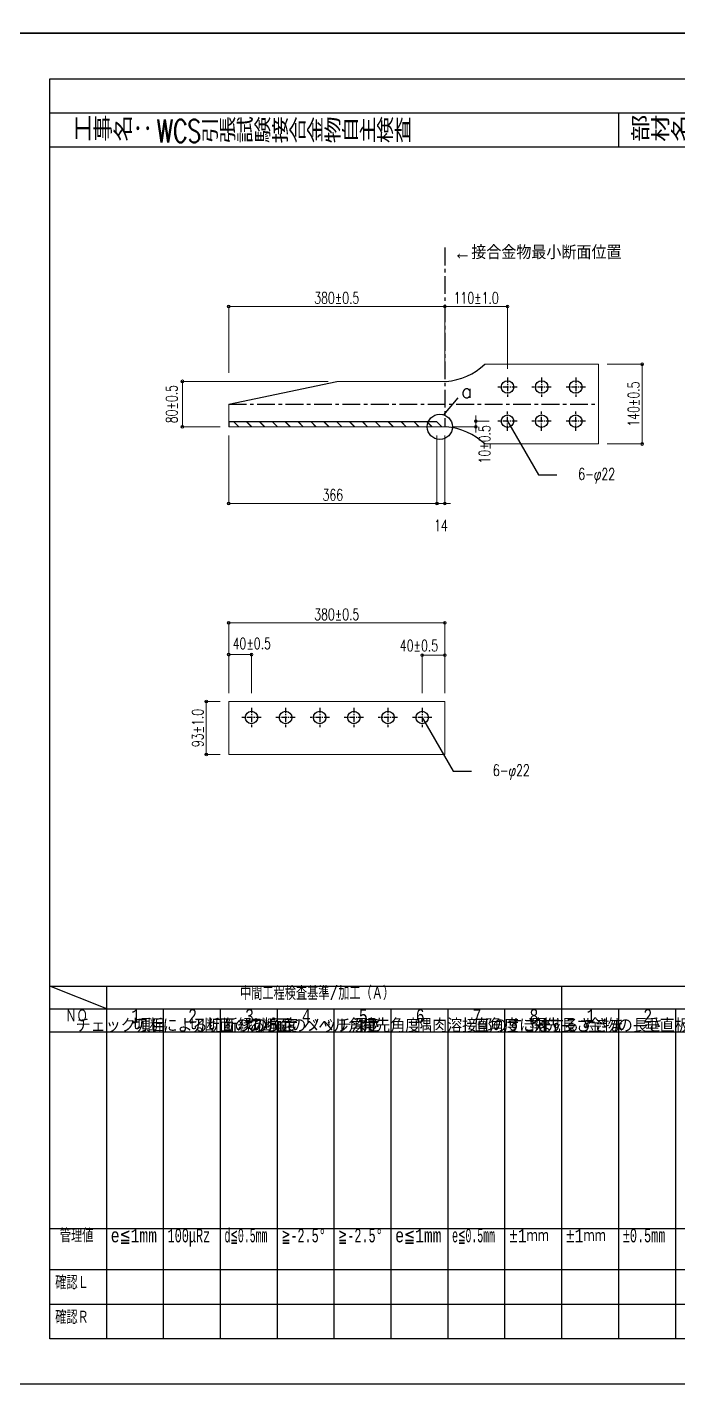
# Model space of a CAD drawing. Header units: millimetres. Extents: x 0 to 29624, y 0 to 14691.
# Drawn here: x 3404 to 4548, y 4763 to 7139 of the extents above; entities that cross this region are included whole.
import ezdxf
from ezdxf.enums import TextEntityAlignment as Align

# ---------------------------------------------------------------- set-up
doc = ezdxf.new("R2010")
doc.units = ezdxf.units.MM
doc.header["$LTSCALE"] = 5
doc.linetypes.add('CENTER1', pattern=[10, 6.25, -1.25, 1.25, -1.25])
doc.linetypes.add('JIS_08_50', pattern=[53, 50, -1.125, 0.75, -1.125])
doc.layers.get('0').update_dxf_attribs({"color": 255})
doc.layers.get('DEFPOINTS').update_dxf_attribs({"color": 255})
for name, color, linetype in [('CENTER', 2, 'JIS_08_50'), ('LAYER6', 7, 'Continuous'), ('寸法', 4, 'Continuous'), ('文字', 7, 'Continuous'), ('溶接', 241, 'Continuous'), ('金物', 142, 'Continuous')]:
    doc.layers.add(name, color=color, linetype=linetype)
doc.styles.add('DLSTANDARD1', font='monotxt.shx', dxfattribs={"width": 0.6, "bigfont": 'extfont'})
doc.styles.add('KANJI', font='simplex.shx', dxfattribs={"width": 0.7, "bigfont": 'extfont2.shx'})
doc.styles.get("Standard").update_dxf_attribs({"font": 'simplex.shx', "width": 0.7, "height": 2.5, "bigfont": '@extfont2.shx'})
doc.styles.add('SUNPOU', font='simplex.shx', dxfattribs={"width": 0.7, "bigfont": 'extfont2.shx'})
doc.styles.add('TATEGAKI', font='txt', dxfattribs={"bigfont": 'bigfont.shx'})
doc.dimstyles.new('一般寸法-小さめ', dxfattribs={"dimscale": 10, "dimtxt": 2, "dimasz": 0.5, "dimexe": 0.125, "dimexo": 1.5, "dimgap": 0.5, "dimtad": 1, "dimtxsty": 'KANJI', "dimblk": 'ORIGIN', "dimcen": 0, "dimclrd": 256, "dimclre": 256, "dimclrt": 256, "dimadec": 0, "dimazin": 0, "dimtfac": 1, "dimtmove": 2, "dimatfit": 2, "dimfxl": 0, "dimtolj": 2, "dimlwd": 5, "dimlwe": 5, "dimarcsym": 0})

# ---------------------------------------------------------------- blocks, each defined once
blk = doc.blocks.new('_Origin')
at = {"color": 0, "linetype": 'ByBlock', "lineweight": -2}
blk.add_line((0, 0), (-1, 0), dxfattribs=at)
blk.add_circle((0, 0), 0.5, dxfattribs=at)
blk = doc.blocks.new('*D554')
at = {"layer": 'DEFPOINTS', "color": 0, "ltscale": 4, "transparency": 16777216}
for p in [(4408.4, 6545.7), (4485.1, 6545.7), (4408.4, 6405.7)]:
    blk.add_point(p, dxfattribs=at)
at = {"layer": '寸法', "lineweight": 5, "ltscale": 4, "transparency": 16777216}
for p, q in [((4423.4, 6545.7), (4486.4, 6545.7)), ((4485.1, 6410.7), (4485.1, 6540.7)), ((4423.4, 6405.7), (4486.4, 6405.7))]:
    blk.add_line(p, q, dxfattribs=at)
at = {"layer": '寸法', "lineweight": 5, "ltscale": 4, "transparency": 16777216, "xscale": 5, "yscale": 5, "zscale": 5}
for p, rotation in [((4485.1, 6545.7), 90), ((4485.1, 6405.7), 270)]:
    blk.add_blockref('_Origin', p, dxfattribs=dict(at, rotation=rotation))
at = {"layer": '寸法', "ltscale": 4, "transparency": 16777216, "insert": (4470.1, 6475.7), "char_height": 20, "attachment_point": 5, "rotation": 90, "style": 'KANJI'}
blk.add_mtext('\\A2;140±0.5', dxfattribs=at)
blk = doc.blocks.new('*D563')
at = {"layer": 'DEFPOINTS', "color": 0, "transparency": 16777216}
for p in [(4138.4, 6647.5), (3758.4, 6515.7), (4138.4, 6515.7)]:
    blk.add_point(p, dxfattribs=at)
at = {"layer": '寸法', "lineweight": 5, "transparency": 16777216}
for p, q in [((3758.4, 6530.7), (3758.4, 6648.8)), ((3763.4, 6647.5), (4133.4, 6647.5)), ((4138.4, 6530.7), (4138.4, 6648.8))]:
    blk.add_line(p, q, dxfattribs=at)
at = {"layer": '寸法', "lineweight": 5, "transparency": 16777216, "xscale": 5, "yscale": 5, "zscale": 5, "rotation": 180}
blk.add_blockref('_Origin', (3758.4, 6647.5), dxfattribs=at)
at = {"layer": '寸法', "lineweight": 5, "transparency": 16777216, "xscale": 5, "yscale": 5, "zscale": 5}
blk.add_blockref('_Origin', (4138.4, 6647.5), dxfattribs=at)
at = {"layer": '寸法', "transparency": 16777216, "insert": (3948.4, 6662.5), "char_height": 20, "attachment_point": 5, "style": 'KANJI'}
blk.add_mtext('\\A2;380±0.5', dxfattribs=at)
blk = doc.blocks.new('*D564')
at = {"layer": 'DEFPOINTS', "color": 0, "transparency": 16777216}
for p in [(4138.4, 6647.5), (4138.4, 6515.7), (4248.4, 6522.7)]:
    blk.add_point(p, dxfattribs=at)
at = {"layer": '寸法', "lineweight": 5, "transparency": 16777216}
for p, q in [((4138.4, 6530.7), (4138.4, 6648.8)), ((4243.4, 6647.5), (4143.4, 6647.5)), ((4248.4, 6537.7), (4248.4, 6648.8))]:
    blk.add_line(p, q, dxfattribs=at)
at = {"layer": '寸法', "lineweight": 5, "transparency": 16777216, "xscale": 5, "yscale": 5, "zscale": 5, "rotation": 180}
blk.add_blockref('_Origin', (4138.4, 6647.5), dxfattribs=at)
at = {"layer": '寸法', "lineweight": 5, "transparency": 16777216, "xscale": 5, "yscale": 5, "zscale": 5}
blk.add_blockref('_Origin', (4248.4, 6647.5), dxfattribs=at)
at = {"layer": '寸法', "transparency": 16777216, "insert": (4193.4, 6662.5), "char_height": 20, "attachment_point": 5, "style": 'KANJI'}
blk.add_mtext('\\A2;110±1.0', dxfattribs=at)
blk = doc.blocks.new('*D565')
at = {"layer": 'DEFPOINTS', "color": 0, "linetype": 'Continuous', "transparency": 16777216}
for p in [(3758.4, 6435.7), (4124.4, 6435.7), (4124.4, 6301)]:
    blk.add_point(p, dxfattribs=at)
at = {"layer": '寸法', "linetype": 'Continuous', "lineweight": 5, "transparency": 16777216}
for p, q in [((3758.4, 6420.7), (3758.4, 6299.8)), ((4124.4, 6420.7), (4124.4, 6299.8)), ((3763.4, 6301), (4119.4, 6301))]:
    blk.add_line(p, q, dxfattribs=at)
at = {"layer": '寸法', "linetype": 'Continuous', "lineweight": 5, "transparency": 16777216, "xscale": 5, "yscale": 5, "zscale": 5, "rotation": 180}
blk.add_blockref('_Origin', (3758.4, 6301), dxfattribs=at)
at = {"layer": '寸法', "linetype": 'Continuous', "lineweight": 5, "transparency": 16777216, "xscale": 5, "yscale": 5, "zscale": 5}
blk.add_blockref('_Origin', (4124.4, 6301), dxfattribs=at)
at = {"layer": '寸法', "linetype": 'Continuous', "transparency": 16777216, "insert": (3941.4, 6316), "char_height": 20, "attachment_point": 5, "style": 'KANJI'}
blk.add_mtext('\\A2;366', dxfattribs=at)
blk = doc.blocks.new('*D566')
at = {"layer": 'DEFPOINTS', "color": 0, "linetype": 'Continuous', "transparency": 16777216}
for p in [(4124.4, 6435.7), (4138.4, 6435.7), (4138.4, 6301)]:
    blk.add_point(p, dxfattribs=at)
at = {"layer": '寸法', "linetype": 'Continuous', "lineweight": 5, "transparency": 16777216}
for p, q in [((4124.4, 6420.7), (4124.4, 6299.8)), ((4138.4, 6420.7), (4138.4, 6299.8)), ((4119.4, 6301), (4114.4, 6301)), ((4124.4, 6301), (4138.4, 6301)), ((4143.4, 6301), (4148.4, 6301))]:
    blk.add_line(p, q, dxfattribs=at)
at = {"layer": '寸法', "linetype": 'Continuous', "lineweight": 5, "transparency": 16777216, "xscale": 5, "yscale": 5, "zscale": 5}
blk.add_blockref('_Origin', (4124.4, 6301), dxfattribs=at)
at = {"layer": '寸法', "linetype": 'Continuous', "lineweight": 5, "transparency": 16777216, "xscale": 5, "yscale": 5, "zscale": 5, "rotation": 180}
blk.add_blockref('_Origin', (4138.4, 6301), dxfattribs=at)
at = {"layer": '寸法', "linetype": 'Continuous', "transparency": 16777216, "insert": (4131.4, 6262.3), "char_height": 20, "attachment_point": 5, "style": 'KANJI'}
blk.add_mtext('\\A2;14', dxfattribs=at)
blk = doc.blocks.new('*D608')
at = {"layer": 'DEFPOINTS', "color": 0, "ltscale": 4, "transparency": 16777216}
for p in [(3798.4, 6035.1), (3758.4, 5952.6), (3798.4, 5952.6)]:
    blk.add_point(p, dxfattribs=at)
at = {"layer": '寸法', "lineweight": 5, "ltscale": 4, "transparency": 16777216}
for p, q in [((3758.4, 5967.6), (3758.4, 6036.4)), ((3763.4, 6035.1), (3793.4, 6035.1)), ((3798.4, 5967.6), (3798.4, 6036.4))]:
    blk.add_line(p, q, dxfattribs=at)
at = {"layer": '寸法', "lineweight": 5, "ltscale": 4, "transparency": 16777216, "xscale": 5, "yscale": 5, "zscale": 5, "rotation": 180}
blk.add_blockref('_Origin', (3758.4, 6035.1), dxfattribs=at)
at = {"layer": '寸法', "lineweight": 5, "ltscale": 4, "transparency": 16777216, "xscale": 5, "yscale": 5, "zscale": 5}
blk.add_blockref('_Origin', (3798.4, 6035.1), dxfattribs=at)
at = {"layer": '寸法', "ltscale": 4, "transparency": 16777216, "insert": (3799, 6054.7), "char_height": 20, "attachment_point": 5, "style": 'KANJI'}
blk.add_mtext('\\A2;40±0.5', dxfattribs=at)
blk = doc.blocks.new('*D609')
at = {"layer": 'DEFPOINTS', "color": 0, "ltscale": 4, "transparency": 16777216}
for p in [(4138.4, 6034.1), (4098.4, 5952.6), (4138.4, 5952.6)]:
    blk.add_point(p, dxfattribs=at)
at = {"layer": '寸法', "lineweight": 5, "ltscale": 4, "transparency": 16777216}
for p, q in [((4098.4, 5967.6), (4098.4, 6035.3)), ((4138.4, 5967.6), (4138.4, 6035.3)), ((4103.4, 6034.1), (4133.4, 6034.1))]:
    blk.add_line(p, q, dxfattribs=at)
at = {"layer": '寸法', "lineweight": 5, "ltscale": 4, "transparency": 16777216, "xscale": 5, "yscale": 5, "zscale": 5, "rotation": 180}
blk.add_blockref('_Origin', (4098.4, 6034.1), dxfattribs=at)
at = {"layer": '寸法', "lineweight": 5, "ltscale": 4, "transparency": 16777216, "xscale": 5, "yscale": 5, "zscale": 5}
blk.add_blockref('_Origin', (4138.4, 6034.1), dxfattribs=at)
at = {"layer": '寸法', "ltscale": 4, "transparency": 16777216, "insert": (4092.8, 6051), "char_height": 20, "attachment_point": 5, "style": 'KANJI'}
blk.add_mtext('\\A2;40±0.5', dxfattribs=at)
blk = doc.blocks.new('*D610')
at = {"layer": 'DEFPOINTS', "color": 0, "ltscale": 4, "transparency": 16777216}
for p in [(4138.4, 6090.9), (3758.4, 5985.6), (4138.4, 5952.6)]:
    blk.add_point(p, dxfattribs=at)
at = {"layer": '寸法', "lineweight": 5, "ltscale": 4, "transparency": 16777216}
for p, q in [((3758.4, 6000.6), (3758.4, 6092.1)), ((3763.4, 6090.9), (4133.4, 6090.9)), ((4138.4, 5967.6), (4138.4, 6092.1))]:
    blk.add_line(p, q, dxfattribs=at)
at = {"layer": '寸法', "lineweight": 5, "ltscale": 4, "transparency": 16777216, "xscale": 5, "yscale": 5, "zscale": 5, "rotation": 180}
blk.add_blockref('_Origin', (3758.4, 6090.9), dxfattribs=at)
at = {"layer": '寸法', "lineweight": 5, "ltscale": 4, "transparency": 16777216, "xscale": 5, "yscale": 5, "zscale": 5}
blk.add_blockref('_Origin', (4138.4, 6090.9), dxfattribs=at)
at = {"layer": '寸法', "ltscale": 4, "transparency": 16777216, "insert": (3948.4, 6105.9), "char_height": 20, "attachment_point": 5, "style": 'KANJI'}
blk.add_mtext('\\A2;380±0.5', dxfattribs=at)
blk = doc.blocks.new('*D611')
at = {"layer": 'DEFPOINTS', "color": 0, "ltscale": 4, "transparency": 16777216}
for p in [(3758.4, 5952.6), (3719, 5859.6), (3758.4, 5859.6)]:
    blk.add_point(p, dxfattribs=at)
at = {"layer": '寸法', "lineweight": 5, "ltscale": 4, "transparency": 16777216}
for p, q in [((3743.4, 5952.6), (3717.8, 5952.6)), ((3719, 5947.6), (3719, 5864.6)), ((3743.4, 5859.6), (3717.8, 5859.6))]:
    blk.add_line(p, q, dxfattribs=at)
at = {"layer": '寸法', "lineweight": 5, "ltscale": 4, "transparency": 16777216, "xscale": 5, "yscale": 5, "zscale": 5}
for p, rotation in [((3719, 5952.6), 90), ((3719, 5859.6), 270)]:
    blk.add_blockref('_Origin', p, dxfattribs=dict(at, rotation=rotation))
at = {"layer": '寸法', "ltscale": 4, "transparency": 16777216, "insert": (3704, 5906.1), "char_height": 20, "attachment_point": 5, "rotation": 90, "style": 'KANJI'}
blk.add_mtext('\\A2;93±1.0', dxfattribs=at)
blk = doc.blocks.new('*D612')
at = {"layer": 'DEFPOINTS', "color": 0, "ltscale": 4, "transparency": 16777216}
for p in [(3677, 6515.7), (3948.4, 6515.7), (3758.4, 6435.7)]:
    blk.add_point(p, dxfattribs=at)
at = {"layer": '寸法', "lineweight": 5, "ltscale": 4, "transparency": 16777216}
for p, q in [((3933.4, 6515.7), (3675.8, 6515.7)), ((3677, 6440.7), (3677, 6510.7)), ((3743.4, 6435.7), (3675.8, 6435.7))]:
    blk.add_line(p, q, dxfattribs=at)
at = {"layer": '寸法', "lineweight": 5, "ltscale": 4, "transparency": 16777216, "xscale": 5, "yscale": 5, "zscale": 5}
for p, rotation in [((3677, 6515.7), 90), ((3677, 6435.7), 270)]:
    blk.add_blockref('_Origin', p, dxfattribs=dict(at, rotation=rotation))
at = {"layer": '寸法', "ltscale": 4, "transparency": 16777216, "insert": (3658.3, 6475.7), "char_height": 20, "attachment_point": 5, "rotation": 90, "style": 'KANJI'}
blk.add_mtext('\\A2;80±0.5', dxfattribs=at)
blk = doc.blocks.new('*D619')
at = {"layer": 'DEFPOINTS', "color": 0, "transparency": 16777216}
for p in [(4192.8, 6445.7), (4231.4, 6445.7), (4138.4, 6435.7)]:
    blk.add_point(p, dxfattribs=at)
at = {"layer": '寸法', "lineweight": 5, "transparency": 16777216}
for p, q in [((4216.4, 6445.7), (4191.6, 6445.7)), ((4192.8, 6450.7), (4192.8, 6455.7)), ((4192.8, 6435.7), (4192.8, 6445.7)), ((4153.4, 6435.7), (4194.1, 6435.7)), ((4192.8, 6430.7), (4192.8, 6425.7))]:
    blk.add_line(p, q, dxfattribs=at)
at = {"layer": '寸法', "lineweight": 5, "transparency": 16777216, "xscale": 5, "yscale": 5, "zscale": 5}
for p, rotation in [((4192.8, 6445.7), 270), ((4192.8, 6435.7), 90)]:
    blk.add_blockref('_Origin', p, dxfattribs=dict(at, rotation=rotation))
at = {"layer": '寸法', "transparency": 16777216, "insert": (4208.1, 6405), "char_height": 20, "attachment_point": 5, "rotation": 90, "style": 'KANJI'}
blk.add_mtext('\\A2;10±0.5', dxfattribs=at)

msp = doc.modelspace()

# ---------------------------------------------------------------- hatches: boundary and pattern name
at = {"layer": '溶接', "ltscale": 6}
h = msp.add_hatch(dxfattribs=at)
h.set_pattern_fill('JIS_LC_20', color=256, scale=0.8, angle=90)
h.set_pattern_definition([(135, (1854.385, 3356.727), (-11.31371, -11.31371), []), (135, (1854.385, 3357.047), (-11.31371, -11.31371), [])])
h.paths.add_polyline_path([(3942.385, 6435.727), (3763.385, 6435.727), (3763.385, 6444.427), (3942.385, 6444.427)])
h.paths.add_polyline_path([(4124.385, 6435.727), (3942.385, 6435.727), (3942.385, 6444.427), (4124.385, 6444.427)])
h.paths.add_polyline_path([(4124.385, 6435.727), (4124.385, 6441.727)], flags=17)

# ---------------------------------------------------------------- linework, layer by layer
at = {"linetype": 'Continuous', "lineweight": -3}
for p, q in [((3444, 6988), (6648, 6988)), ((4444, 6928), (4444, 6988)), ((3444, 6928), (6648, 6928)), ((3444, 5452), (6648, 5452)), ((3444, 5412), (6648, 5412)), ((3444, 5372), (6344, 5372)), ((3444, 5025.709), (6344, 5025.709)), ((3444, 4953.936), (6344, 4953.936)), ((3444, 4892.968), (6344, 4892.968))]:
    msp.add_line(p, q, dxfattribs=at)
for points in [[(3364, 9504), (6728, 9504), (6728, 7128), (3364, 7128)], [(3364, 7128), (6728, 7128), (6728, 4752), (3364, 4752)], [(3444, 7048), (6648, 7048), (6648, 4832), (3444, 4832)]]:
    msp.add_lwpolyline(points, close=True, dxfattribs=at)
at = {"layer": 'CENTER', "linetype": 'CENTER1'}
for p, q in [((4138.385, 6750.887), (4138.385, 6435.727)), ((3758.385, 6475.727), (4408.385, 6475.727))]:
    msp.add_line(p, q, dxfattribs=at)
at = {"layer": '寸法', "linetype": 'CENTER1', "ltscale": 0.3}
for p, q in [((4248.385, 6522.727), (4248.385, 6488.727)), ((4308.385, 6522.727), (4308.385, 6488.727)), ((4368.385, 6522.727), (4368.385, 6488.727)), ((4265.385, 6505.727), (4231.385, 6505.727)), ((4325.385, 6505.727), (4291.385, 6505.727)), ((4385.385, 6505.727), (4351.385, 6505.727)), ((4248.385, 6428.727), (4248.385, 6462.727)), ((4308.385, 6428.727), (4308.385, 6462.727)), ((4368.385, 6428.727), (4368.385, 6462.727)), ((4265.385, 6445.727), (4231.385, 6445.727)), ((4325.385, 6445.727), (4291.385, 6445.727)), ((4385.385, 6445.727), (4351.385, 6445.727)), ((3798.385, 5941.585), (3798.385, 5907.585)), ((3858.385, 5941.585), (3858.385, 5907.585)), ((3918.385, 5941.585), (3918.385, 5907.585)), ((3978.385, 5941.585), (3978.385, 5907.585)), ((4038.385, 5941.585), (4038.385, 5907.585)), ((4098.385, 5941.585), (4098.385, 5907.585)), ((3815.385, 5924.585), (3781.385, 5924.585)), ((3875.385, 5924.585), (3841.385, 5924.585)), ((3935.385, 5924.585), (3901.385, 5924.585)), ((3995.385, 5924.585), (3961.385, 5924.585)), ((4055.385, 5924.585), (4021.385, 5924.585)), ((4115.385, 5924.585), (4081.385, 5924.585))]:
    msp.add_line(p, q, dxfattribs=at)
at = {"layer": '寸法', "ltscale": 4}
msp.add_line((4136.491, 6456.624), (4161.527, 6487.011), dxfattribs=at)
at = {"layer": '寸法'}
for p, q in [((4248.385, 6445.727), (4303.028, 6351.081)), ((4303.028, 6351.081), (4335.176, 6351.081)), ((4098.385, 5924.585), (4153.028, 5829.939)), ((4153.028, 5829.939), (4185.176, 5829.939))]:
    msp.add_line(p, q, dxfattribs=at)
at = {"layer": '寸法', "linetype": 'Continuous'}
for p, q in [((3544, 5412), (3444, 5452)), ((3544, 4832), (3544, 5452)), ((4344, 4832), (4344, 5452)), ((3644, 4832), (3644, 5412)), ((3744, 4832), (3744, 5412)), ((3844, 4832), (3844, 5412)), ((3944, 4832), (3944, 5412)), ((4044, 4832), (4044, 5412)), ((4144, 4832), (4144, 5412)), ((4244, 4832), (4244, 5412)), ((4444, 4832), (4444, 5412)), ((4544, 4832), (4544, 5412))]:
    msp.add_line(p, q, dxfattribs=at)
msp.add_circle((4129.485, 6435.727), 22.04, dxfattribs=at)
at = {"layer": '溶接'}
msp.add_line((4124.385, 6444.427), (3758.385, 6444.427), dxfattribs=at)
at = {"layer": '溶接', "linetype": 'Continuous'}
for p, q in [((3758.385, 6444.427), (3758.385, 6435.727)), ((4124.385, 6444.427), (4133.085, 6435.727))]:
    msp.add_line(p, q, dxfattribs=at)
at = {"layer": '金物', "lineweight": 18}
for p, q in [((4408.385, 6545.727), (4208.385, 6545.727)), ((4408.385, 6405.727), (4408.385, 6545.727)), ((4140.385, 6515.727), (3948.385, 6515.727)), ((3758.385, 6475.727), (3758.385, 6435.727)), ((4140.385, 6435.727), (3758.385, 6435.727)), ((4408.385, 6405.727), (4208.385, 6405.727)), ((3758.385, 5859.585), (3758.385, 5952.585)), ((3758.385, 5952.585), (4138.385, 5952.585)), ((4138.385, 5952.585), (4138.385, 5859.585)), ((4138.385, 5859.585), (3758.385, 5859.585))]:
    msp.add_line(p, q, dxfattribs=at)
at = {"layer": '金物'}
msp.add_line((3758.385, 6475.727), (3948.385, 6515.727), dxfattribs=at)
at = {"layer": '金物', "ltscale": 2.5}
for centre in [(4248.385, 6505.727), (4308.385, 6505.727), (4368.385, 6505.727), (4248.385, 6445.727), (4308.385, 6445.727), (4368.385, 6445.727), (3798.385, 5924.585), (3858.385, 5924.585), (3918.385, 5924.585), (3978.385, 5924.585), (4038.385, 5924.585), (4098.385, 5924.585)]:
    msp.add_circle(centre, 11, dxfattribs=at)
at = {"layer": '金物', "ltscale": 2}
for centre, start, end in [((4132.595, 6625.451), 274.060941, 313.550946), ((4132.595, 6326.003), 46.449054, 85.939059)]:
    msp.add_arc(centre, 110, start, end, dxfattribs=at)

# ---------------------------------------------------------------- texts
at = {"layer": 'LAYER6', "color": 0, "linetype": 'Continuous', "lineweight": -3, "width": 0.8}
for s, p in [('工事名：', (3484.009, 6938.926)), ('部材名：', (4463.834, 6938.926))]:
    msp.add_text(s, height=40, dxfattribs=at).set_placement(p)
at = {"layer": 'LAYER6', "color": 0, "linetype": 'Continuous', "lineweight": -3, "insert": (3631.858, 6976.098), "char_height": 40, "width": 924.29947, "attachment_point": 1}
msp.add_mtext('WCS引張試験接合金物自主検査', dxfattribs=at)
at = {"layer": '寸法', "ltscale": 4, "style": 'SUNPOU'}
for s, p in [('←接合金物最小断面位置', (4448.785, 6742.595)), ('a', (4186.272, 6498.511))]:
    msp.add_text(s, height=24, dxfattribs=at).set_placement(p, align=Align.MIDDLE_RIGHT)
at = {"layer": '寸法', "char_height": 20, "width": 98.97993, "attachment_point": 3}
for insert in [(4437.563, 6362.805), (4287.563, 5841.662)]:
    msp.add_mtext('6-φ22', dxfattribs=dict(at, insert=insert))
at = {"layer": '文字', "color": 0, "linetype": 'Continuous', "ltscale": 6, "style": 'DLSTANDARD1'}
for s, width, p in [('中間工程検査基準/加工（Ａ）', 0.74375, (3778.447, 5420.574)), ('ＮＯ', 0.74375, (3471.463, 5380.574)), ('1', 0.74375, (3587.207, 5380.574)), ('2', 0.74375, (3687.207, 5380.574)), ('3', 0.74375, (3787.207, 5380.574)), ('4', 0.74375, (3887.207, 5380.574)), ('5', 0.74375, (3987.207, 5380.574)), ('6', 0.74375, (4087.207, 5380.574)), ('7', 0.74375, (4187.207, 5380.574)), ('1', 0.74375, (4387.207, 5380.574)), ('2', 0.74375, (4487.207, 5380.574)), ('管理値', 0.74375, (3461.648, 4994.284)), ('e≦1mm', 0.74375, (3551.094, 4994.284)), ('100μRz', 0.6, (3651.094, 4994.284)), ('d≦0.5mm', 0.5, (3751.094, 4994.284)), ('≧-2.5°', 0.6, (3851.094, 4994.284)), ('≧-2.5°', 0.6, (3951.094, 4994.284)), ('e≦1mm', 0.74375, (4051.094, 4994.284)), ('e≦0.5mm', 0.5, (4151.094, 4994.284)), ('±1ｍｍ', 0.74375, (4351.094, 4994.284)), ('±0.5mm', 0.6, (4451.094, 4994.284)), ('確認Ｌ', 0.74375, (3453.522, 4911.593)), ('確認Ｒ', 0.74375, (3453.522, 4850.625))]:
    msp.add_text(s, height=24, dxfattribs=dict(at, width=width)).set_placement(p, align=Align.BOTTOM_LEFT)
at = {"layer": '文字', "color": 0, "linetype": 'Continuous', "ltscale": 6, "style": 'TATEGAKI'}
for s, p in [('チェック項目', (3489.476, 5363.673)), ('切断による切断縁の角度', (3589.476, 5363.673)), ('切断面のあらさ', (3689.476, 5363.673)), ('切断面のノッチ深さ', (3789.476, 5363.673)), ('ベベル角度', (3889.476, 5363.673)), ('開先角度', (3989.476, 5363.673)), ('隅肉溶接部のすきま', (4089.476, 5363.673)), ('直角度に対するすきま', (4189.476, 5363.673)), ('金物の長さ', (4389.476, 5363.673)), ('垂直板平面曲がり', (4489.476, 5363.673))]:
    msp.add_text(s, height=24, dxfattribs=at).set_placement(p, align=Align.BOTTOM_LEFT)
at = {"layer": '文字', "color": 1, "linetype": 'Continuous', "ltscale": 6, "style": 'DLSTANDARD1', "width": 0.74375}
for s, p in [('8', (4287.207, 5380.574)), ('±1ｍｍ', (4251.094, 4994.284))]:
    msp.add_text(s, height=24, dxfattribs=at).set_placement(p, align=Align.BOTTOM_LEFT)
at = {"layer": '文字', "color": 1, "linetype": 'Continuous', "ltscale": 6, "style": 'TATEGAKI'}
msp.add_text('開先長さ', height=24, dxfattribs=at).set_placement((4289.476, 5363.673), align=Align.BOTTOM_LEFT)

# ---------------------------------------------------------------- dimensions: what is measured, and where the dimension line sits
at = {"layer": '寸法'}
for p1, text, picture, middle in [((3758.385, 6515.727), '380±0.5', '*D563', (3948.385, 6662.522)), ((4248.385, 6522.727), '110±1.0', '*D564', (4193.385, 6662.522))]:
    dim = msp.add_linear_dim(base=(4138.385, 6647.522), p1=p1, p2=(4138.385, 6515.727), text=text, dimstyle='一般寸法-小さめ', dxfattribs=at)
    dim.commit()
    dim.dimension.update_dxf_attribs({"geometry": picture, "text_midpoint": middle})
at = {"layer": '寸法', "ltscale": 4}
for base, p1, p2, angle, text, picture, middle in [((4485.107, 6545.727), (4408.385, 6405.727), (4408.385, 6545.727), 90, '140±0.5', '*D554', (4470.107, 6475.727)), ((3677.02, 6515.727), (3758.385, 6435.727), (3948.385, 6515.727), 90, '80±0.5', '*D612', (3658.27, 6475.727)), ((3719.004, 5859.585), (3758.385, 5952.585), (3758.385, 5859.585), 270, '93±1.0', '*D611', (3704.004, 5906.085))]:
    dim = msp.add_linear_dim(base=base, p1=p1, p2=p2, angle=angle, text=text, dimstyle='一般寸法-小さめ', dxfattribs=at)
    dim.commit()
    dim.dimension.update_dxf_attribs({"geometry": picture, "text_midpoint": middle})
at = {"layer": '寸法'}
dim = msp.add_linear_dim(base=(4192.83, 6445.727), p1=(4138.385, 6435.727), p2=(4231.385, 6445.727), angle=90, text='10±0.5', dimstyle='一般寸法-小さめ', dxfattribs=at)
dim.commit()
dim.dimension.update_dxf_attribs({"geometry": '*D619', "text_midpoint": (4208.132, 6404.956), "dimtype": 160})
at = {"layer": '寸法', "linetype": 'Continuous'}
for base, p1, p2, picture, middle in [((4124.385, 6301.042), (3758.385, 6435.727), (4124.385, 6435.727), '*D565', (3941.385, 6316.042)), ((4138.385, 6301.042), (4124.385, 6435.727), (4138.385, 6435.727), '*D566', (4131.385, 6262.292))]:
    dim = msp.add_linear_dim(base=base, p1=p1, p2=p2, dimstyle='一般寸法-小さめ', dxfattribs=at)
    dim.commit()
    dim.dimension.update_dxf_attribs({"geometry": picture, "text_midpoint": middle})
at = {"layer": '寸法', "ltscale": 4}
dim = msp.add_linear_dim(base=(4138.385, 6090.88), p1=(3758.385, 5985.63), p2=(4138.385, 5952.585), text='380±0.5', dimstyle='一般寸法-小さめ', dxfattribs=at)
dim.commit()
dim.dimension.update_dxf_attribs({"geometry": '*D610', "text_midpoint": (3948.385, 6105.88)})
for base, p1, p2, picture, middle in [((3798.385, 6035.133), (3758.385, 5952.585), (3798.385, 5952.585), '*D608', (3798.952, 6054.654)), ((4138.385, 6034.066), (4098.385, 5952.585), (4138.385, 5952.585), '*D609', (4092.766, 6050.96))]:
    dim = msp.add_linear_dim(base=base, p1=p1, p2=p2, text='40±0.5', dimstyle='一般寸法-小さめ', dxfattribs=at)
    dim.commit()
    dim.dimension.update_dxf_attribs({"geometry": picture, "text_midpoint": middle, "dimtype": 160})

doc.saveas('drawing.dxf')
